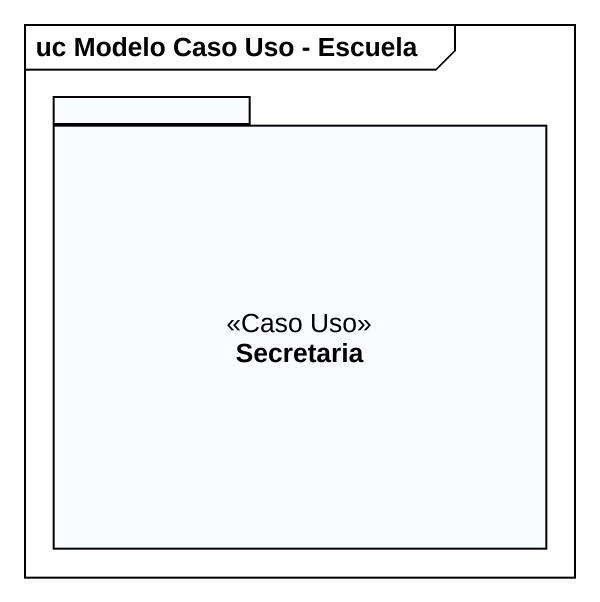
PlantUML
@startuml
mainframe uc Modelo Caso Uso - Escuela
package Secretaria <<Caso Uso>> {
}
@enduml
